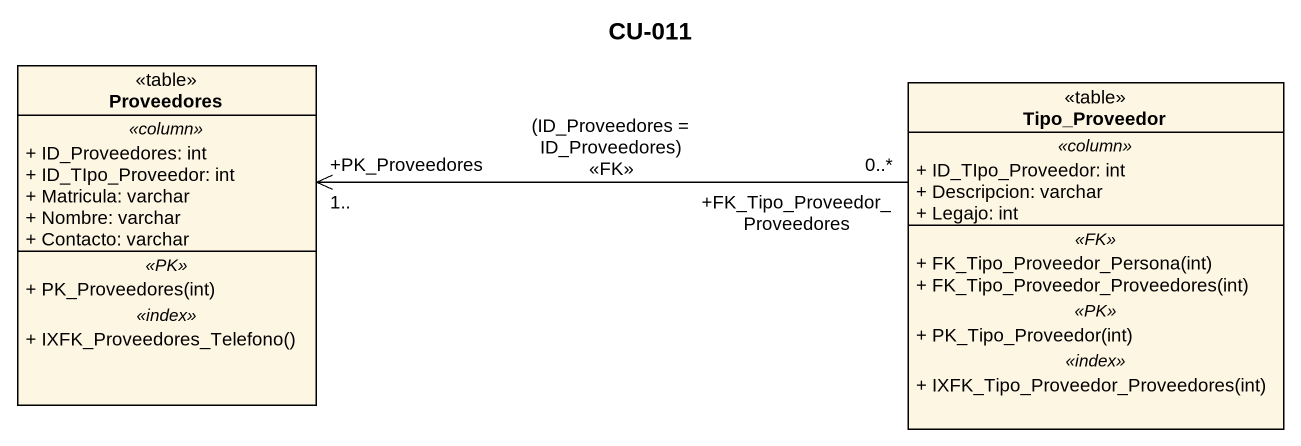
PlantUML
@startuml
title CU-011
hide circle
hide empty members
skinparam classAttributeIconSize 0
class Proveedores <<table>> {
  .. <<column>> ..
  + ID_Proveedores: int
  + ID_TIpo_Proveedor: int
  + Matricula: varchar
  + Nombre: varchar
  + Contacto: varchar
  .. <<PK>> ..
  + PK_Proveedores(int)
  .. <<index>> ..
  + IXFK_Proveedores_Telefono()
}
class Tipo_Proveedor <<table>> {
  .. <<column>> ..
  + ID_TIpo_Proveedor: int
  + Descripcion: varchar
  + Legajo: int
  .. <<FK>> ..
  + FK_Tipo_Proveedor_Persona(int)
  + FK_Tipo_Proveedor_Proveedores(int)
  .. <<PK>> ..
  + PK_Tipo_Proveedor(int)
  .. <<index>> ..
  + IXFK_Tipo_Proveedor_Proveedores(int)
}
Tipo_Proveedor "+FK_Tipo_Proveedor_Proveedores\n0..*" -left-> "+PK_Proveedores\n1.." Proveedores : (ID_Proveedores = ID_Proveedores)\n<<FK>>
@enduml
